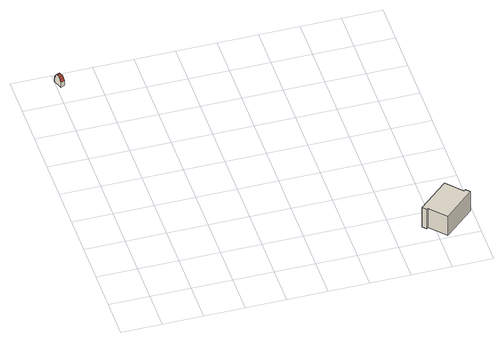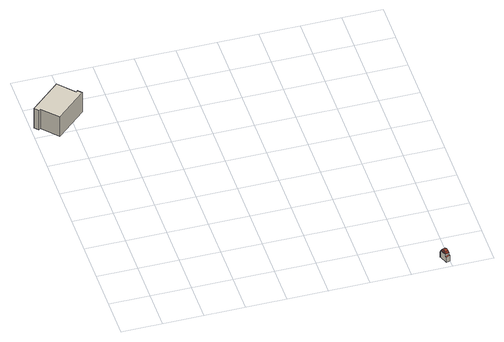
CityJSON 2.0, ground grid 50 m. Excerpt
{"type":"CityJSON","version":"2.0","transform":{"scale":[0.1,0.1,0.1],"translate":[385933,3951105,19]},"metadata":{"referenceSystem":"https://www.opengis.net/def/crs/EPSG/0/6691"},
"CityObjects":{
"building1":{"type":"Building","attributes":{"13+区市町村コード+大字・町コード+町・丁目コード":"13104095000","class":"3002","measuredHeight":14.4,"storeysAboveGround":4,"storeysBelowGround":1,"usage":"413","大字・町コード":"95","延べ面積換算係数":"0.8"},"address":[{"country":"日本","locality":"東京都新宿区若宮町"}],"geometry":[{"type":"Solid","lod":"2","boundaries":[[[[0,1,2,3,4]],[[5,6,7,8]],[[9,10,11,12]],[[12,11,13,14]],[[13,15,16,14]],[[15,17,18,16]],[[9,12,19]],[[12,14,19]],[[17,20,21,18]],[[14,16,19]],[[16,18,19]],[[17,15,13,11,10,6,5,1,0,20]],[[2,1,5,8]],[[7,6,10,9]],[[18,3,2,8,7,9,19]],[[0,4,21,20]],[[4,3,18,21]]]],"semantics":{"surfaces":[{"type":"GroundSurface"},{"type":"RoofSurface"},{"type":"WallSurface"}],"values":[[0,1,1,1,1,1,1,1,1,1,1,2,2,2,2,2,2]]}}]},
"building2":{"type":"Building","attributes":{"13+区市町村コード+大字・町コード+町・丁目コード":"13101054002","class":"3002","measuredHeight":41,"storeysAboveGround":10,"storeysBelowGround":3,"usage":"422","大字・町コード":"54","延べ面積換算係数":"1.00","町・丁目コード":"2"},"address":[{"country":"日本","locality":"東京都千代田区富士見二丁目"}],"geometry":[{"type":"Solid","lod":"1","boundaries":[[[[22,23,24,25,26,27,28,29]],[[22,29,30,31]],[[29,28,32,30]],[[28,27,33,32]],[[27,26,34,33]],[[26,25,35,34]],[[25,24,36,35]],[[24,23,37,36]],[[23,22,31,37]],[[31,30,32,33,34,35,36,37]]]]}]}
},
"vertices":[
[44,3776,1],[1,3894,1],[49,3912,1],[87,3809,1],[92,3794,1],[1,3894,84],[8,3875,84],[56,3892,84],[49,3912,84],[56,3892,110],[8,3875,110],[13,3860,136],[57,3876,136],[23,3833,145],[62,3847,145],[33,3805,136],[77,3821,136],[38,3791,110],[87,3809,110],[71,3852,110],[44,3776,74],[92,3794,74],
[3413,201,30],[3394,184,30],[3349,234,30],[3720,569,30],[3897,372,30],[3918,390,30],[3965,339,30],[3592,2,30],[3592,2,329],[3413,201,329],[3965,339,329],[3918,390,329],[3897,372,329],[3720,569,329],[3349,234,329],[3394,184,329]
]}
